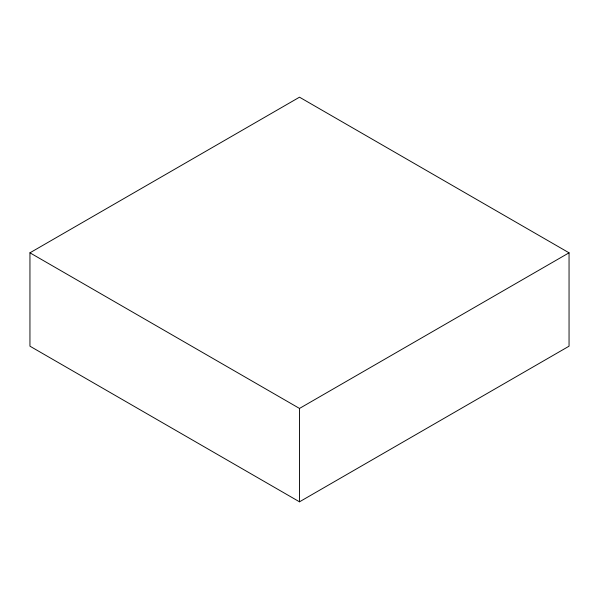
<?xml version="1.0" encoding="UTF-8"?>
<svg xmlns="http://www.w3.org/2000/svg" width="599" height="599" viewBox="0 0 599 599"><rect width="100%" height="100%" fill="white"/><g stroke="black" fill="none" stroke-linecap="round" stroke-linejoin="round"><path stroke-width="0.9" d="M29.95 252.815L299.5 97.188L569.05 252.815L569.05 346.185L299.5 501.812L29.95 346.185L29.95 252.815L299.5 408.436L569.05 252.815M299.5 408.436L299.5 501.812"/></g></svg>
